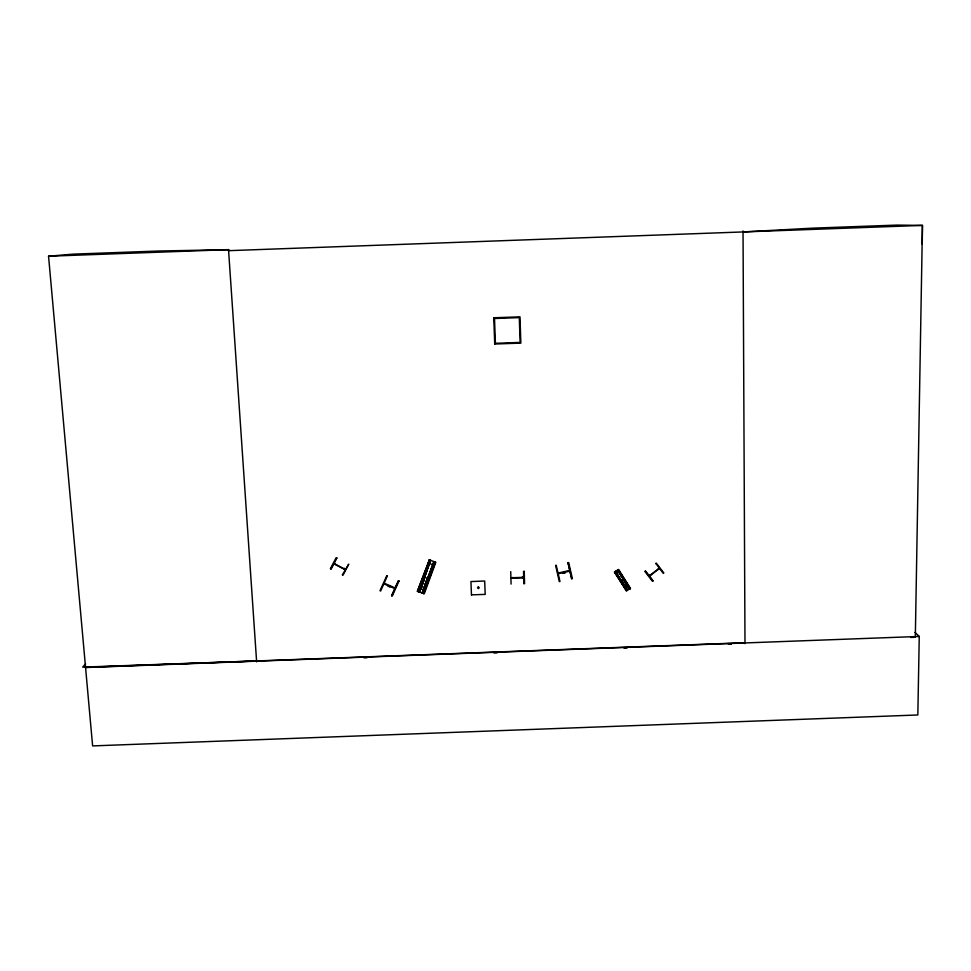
<?xml version="1.0" encoding="UTF-8"?>
<svg xmlns="http://www.w3.org/2000/svg" width="971" height="971" viewBox="0 0 971 971"><rect width="100%" height="100%" fill="white"/><g stroke="black" fill="none" stroke-linecap="round" stroke-linejoin="round"><path stroke-width="1.46" d="M922.256 244.219L922.45 225.406L896.949 225.09L812.436 228.161L743.033 231.935M915.325 637.292L922.45 225.406L228.61 250.676L228.525 249.656L158.152 251.04L73.298 254.135L48.55 256.21L92.621 745.91L917.838 714.972L919.246 636.442L914.937 632.352M658.289 568.982L658.678 569.504L658.423 568.945M423.817 593.439L417.384 591.327L429.413 559.964M417.384 591.327L429.364 559.891L435.809 562.306L424.266 593.754L423.405 593.475L434.862 561.978L423.344 593.451M429.728 560.146L418.149 591.594L429.825 560.17L429.024 559.903M418.55 591.74L430.529 560.291L419.436 592.043L430.517 560.352L418.55 591.74L419.46 592.043M430.529 560.291L419.059 591.837M423.101 593.354L422.154 593.026L434.171 561.614L422.701 593.147M422.191 593.038L433.721 561.578M423.004 593.33L434.632 561.893M423.465 593.487L435.396 562.1M423.744 593.512L435.275 562.063M342.399 574.832L348.747 564.139L343.03 575.148L342.472 574.662M344.05 569.018L344.195 568.314M335.068 563.848L335.359 563.811M336.779 558.082L336.148 557.755L330.395 568.727L331.038 569.055L336.767 557.888M388.4 585.78L388.121 586.411L389.055 586.059M389.699 586.338L389.42 586.97L390.342 586.618M399.057 581.046L398.401 580.755L391.641 595.757L392.284 596.036L399.008 581.01M391.689 595.769L398.45 580.767M645.424 571.191L652.925 580.804M330.977 568.97L336.694 557.997M335.068 564.406L334.121 563.435L345.178 569.54M511.013 577.757L512.336 577.624M511.062 578.243L512.251 577.672M522.289 577.405L523.697 577.357M523.709 577.794L522.568 577.891M512.263 578.194L512.397 577.49M522.556 577.332L522.264 577.187M85.594 663.861L82.693 667.126L256.562 660.96M629.208 589.142L629.766 588.802L617.617 570.038L629.293 589.094M630.118 588.377L618.321 569.613L614.437 572.04L626.307 590.878L630.422 588.414L618.636 569.516L618.066 569.868L629.924 588.717L630.47 588.377M626.987 590.465L627.557 590.113L615.396 571.361L627.084 590.417M614.534 571.992L626.805 590.586L614.667 571.858M615.371 571.421L627.29 590.222L615.165 571.616M629.961 588.693L618.126 569.843M645.533 571.142L644.962 571.567L652.5 581.338L653.07 580.913L645.387 571.045M655.741 563.593L656.311 563.168L663.836 572.951L663.278 573.375L655.874 563.459M511.074 584.105L510.734 571.64M344.122 568.52L345.178 568.982M615.905 573.727L619.522 571.531M624.681 579.748L621.027 581.86M622.265 583.85L625.846 581.58M623.333 585.537L626.926 583.28M650.012 575.087L650.436 575.621L650.145 575.087M345.008 569.504L334.012 563.933M555.594 565.547L556.286 565.389M568.011 562.719L568.703 562.561L572.368 578.619L571.676 578.777L568.011 562.719L571.725 578.752M558.058 573.084L569.771 570.426M558.216 573.752L569.916 571.094M563.095 572.696L563.229 573.266M564.479 572.38L564.6 572.951M649.502 576.228L659.273 568.387L649.174 575.864M48.55 256.21L228.658 249.656M493.766 317.76L519.995 316.849L520.857 343.115L494.7 344.013M495.404 343.321L520.104 342.423L519.291 317.614L494.518 318.512L495.404 343.261M85.727 667.332L744.988 642.729M85.533 667.55L919.246 636.442M363.979 657.877L367.002 657.755M494.008 653.022L497.031 652.913M624.037 648.167L627.06 648.058M728.359 644.271L731.381 644.161M910.798 637.462L913.82 637.352M511.134 577.745L523.575 577.369M511.147 578.182L523.575 577.794M419.788 586.047L425.771 588.135M419.011 588.171L424.995 590.259M428.175 563.119L434.171 565.231M423.15 576.835L429.133 578.934M421.984 580.027L427.968 582.127M420.953 582.855L426.937 584.955M384.152 583.195L395.161 587.953M383.873 583.826L394.881 588.584M614.692 571.798L626.501 590.562M628.917 586.46L625.3 588.657M628.116 585.185L624.499 587.382M565.098 572.186L565.256 572.854L564.406 572.344M563.726 572.502L563.872 573.169L563.034 572.659M556.237 565.389L559.976 581.435L559.296 581.593L555.643 565.523M228.525 249.656L256.635 661.882M493.766 317.808L494.712 344.074M743.033 230.916L744.988 643.652M471.469 594.859L485.197 594.386L484.687 581.01L470.935 581.568L471.469 594.895M386.798 575.718L379.989 590.732L380.644 591.011L387.344 575.961L386.737 575.718M478.339 586.933L477.501 587.819L478.412 588.632L479.261 587.746L478.339 586.933M629.463 588.924L617.629 570.074L629.499 588.912M524.243 571.373L523.539 571.397L523.867 583.741L524.571 583.717L524.231 571.361"/></g></svg>
